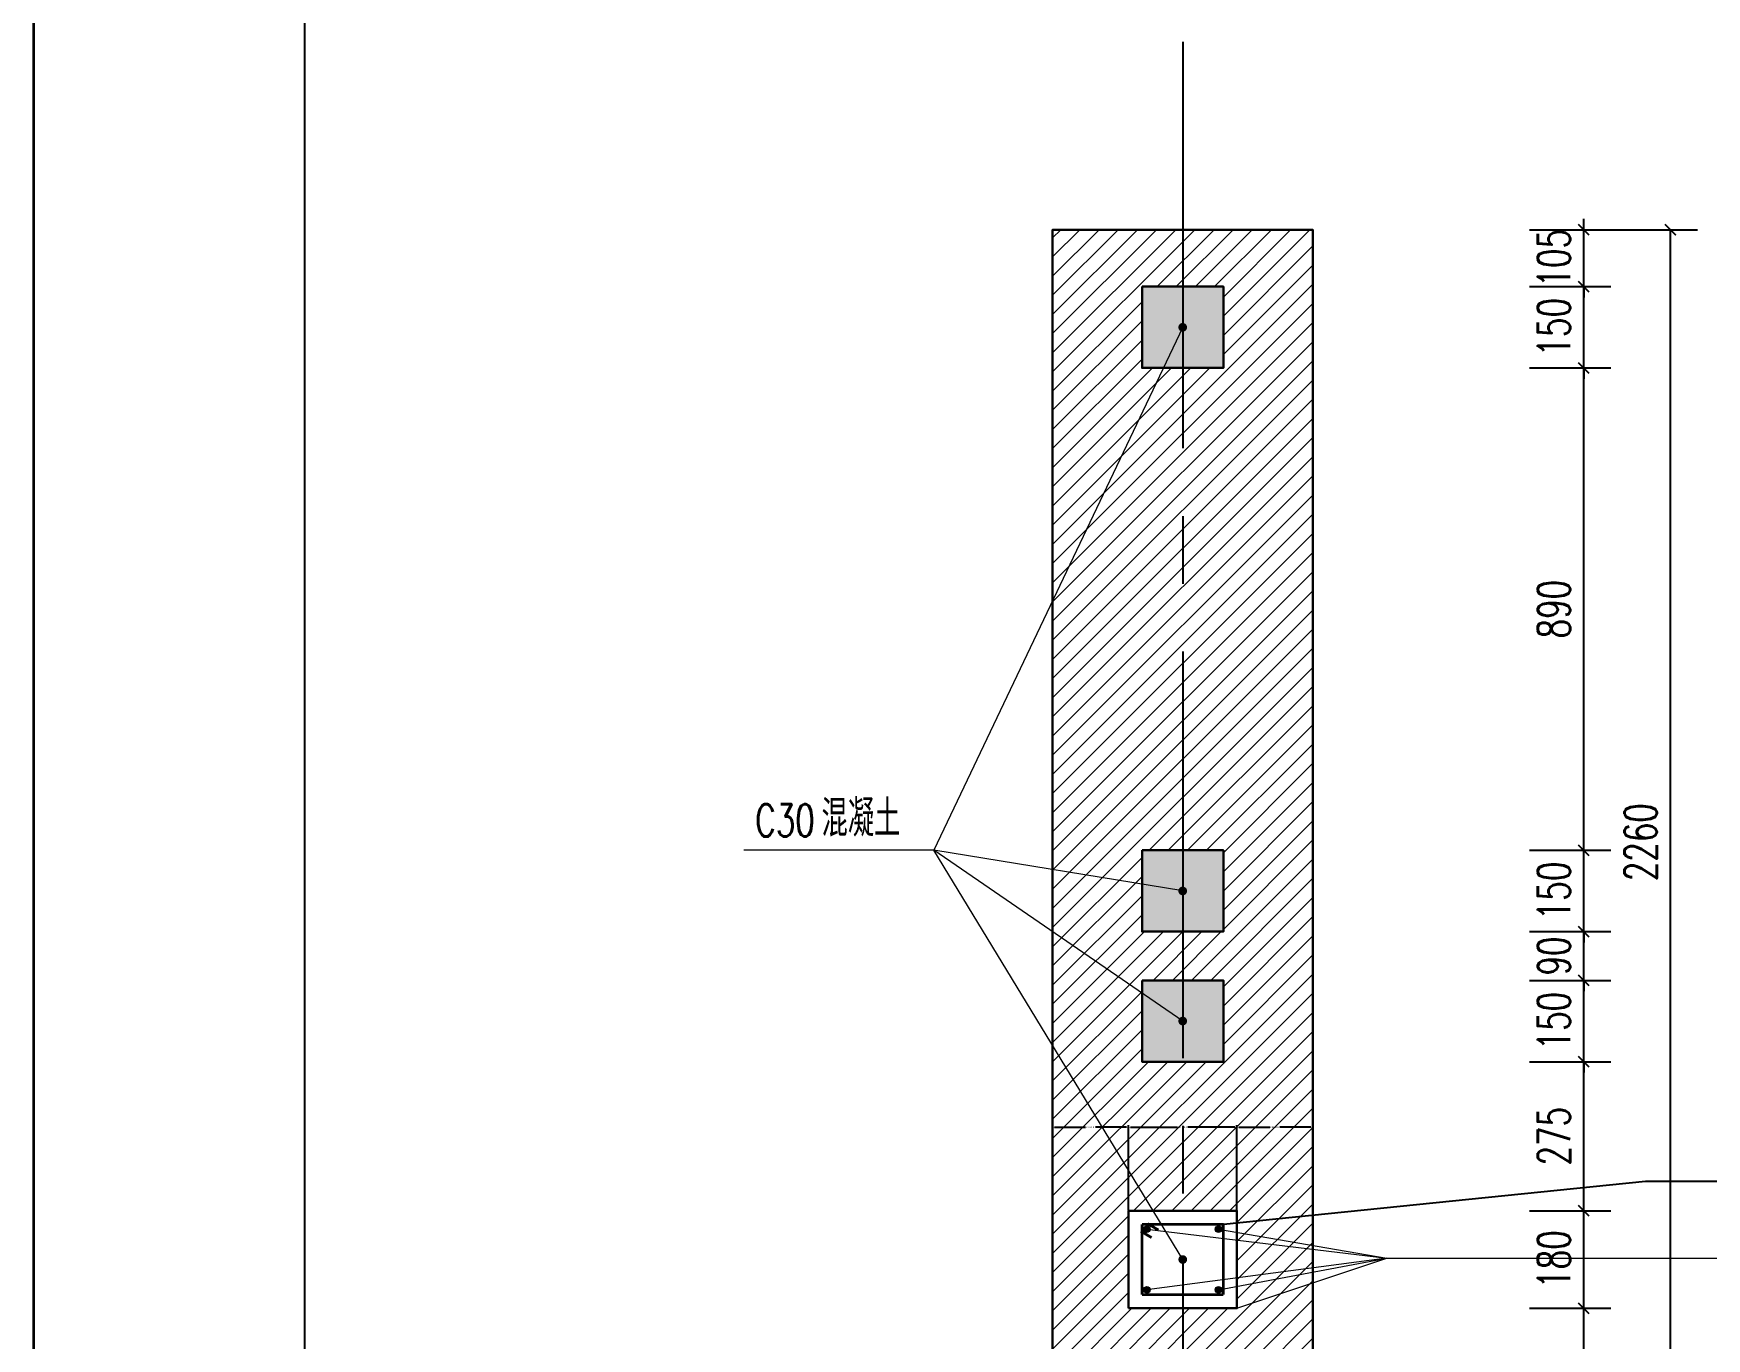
# Model space of a CAD drawing. Header units: millimetres. Extents: x 0 to 16820, y -11520 to 11880.
# Drawn here: x 0 to 3087, y 2066 to 4474 of the extents above; entities that cross this region are included whole.
import ezdxf
from ezdxf.enums import TextEntityAlignment as Align

# ---------------------------------------------------------------- set-up
doc = ezdxf.new("R2010")
doc.units = ezdxf.units.MM
doc.header["$LTSCALE"] = 1000
doc.linetypes.add('CENTER2', pattern=[1.125, 0.75, -0.125, 0.125, -0.125])
for name, color, linetype, lineweight in [('0-LA-剖断线', 2, 'Continuous', 30), ('0-LA-填充', 8, 'Continuous', 9), ('0-LA-连接件', 6, 'Continuous', 9), ('A-ANNO-DIMS', 3, 'Continuous', 13), ('DIM_LEAD', 3, 'Continuous', 13)]:
    doc.layers.add(name, color=color, linetype=linetype, lineweight=lineweight)
for name, color, linetype in [('DOTE', 8, 'CENTER2'), ('PUB_DIM', 3, 'Continuous'), ('图框层', 7, 'Continuous')]:
    doc.layers.add(name, color=color, linetype=linetype)
doc.styles.add('_TCH_DIM', font='SIMPLEX', dxfattribs={"bigfont": 'GBCBIG'})
doc.styles.add('_TCH_DIM_T3', font='SIMPLEX', dxfattribs={"width": 0.705882, "bigfont": 'GBCBIG'})
doc.styles.add('STANDARD_T3', font='')
doc.styles.add('宋体', font='', dxfattribs={"width": 0.8})
doc.styles.get('STANDARD_T3').set_extended_font_data('SimSun')
doc.styles.get('宋体').set_extended_font_data('SimSun')
doc.dimstyles.new('_TCH_ARCH&&20', dxfattribs={"dimtxt": 59.5, "dimasz": 20, "dimexe": 50, "dimexo": 60, "dimgap": 25.25, "dimtad": 1, "dimdec": 0, "dimzin": 0, "dimdsep": 46, "dimtxsty": '_TCH_DIM_T3', "dimblk": 'ARCHTICK', "dimcen": 0.09, "dimclrt": 7, "dimazin": 2, "dimtfac": 1, "dimtdec": 0, "dimtix": 1, "dimtmove": 2, "dimatfit": 3, "dimfxl": 20, "dimtolj": 1, "dimtzin": 0, "dimarcsym": 0})
doc.dimstyles.new('STANDARD&&20', dxfattribs={"dimtxt": 2.718987, "dimasz": 3.6, "dimexe": 3.6, "dimexo": 1.25, "dimgap": 1.8, "dimtad": 0, "dimtih": 1, "dimtoh": 1, "dimdec": 4, "dimzin": 0, "dimdsep": 46, "dimtxsty": 'STANDARD_T3', "dimcen": 0.09, "dimadec": 0, "dimazin": 0, "dimtfac": 1, "dimtdec": 4, "dimtofl": 0, "dimtmove": 0, "dimatfit": 3, "dimfxl": 20, "dimtolj": 1, "dimtzin": 0, "dimarcsym": 0})

# ---------------------------------------------------------------- blocks, each defined once
blk = doc.blocks.new('JYHT-FRAME_NORMAL-7c40bc6b8ebf42d483e23fe8ae0242e0')
at = {"layer": '图框层', "color": 4, "lineweight": 35}
blk.add_line((0, 594), (0, 0), dxfattribs=at)
at = {"layer": '图框层', "color": 0, "linetype": 'Continuous'}
blk.add_line((25, 584), (25, 10), dxfattribs=at)
at = {"style": '宋体'}
blk.add_attdef('公章', text='', height=2.5, dxfattribs=at).set_placement((795.74, 211.72), align=Align.MIDDLE_CENTER)
at = {"layer": '图框层', "style": '宋体', "width": 0.8}
for tag, height, p in [('合作设计单位', 3, (796, 528)), ('节能章', 2.5, (795.74, 103.14))]:
    blk.add_attdef(tag, text='', height=height, dxfattribs=at).set_placement(p, align=Align.MIDDLE_CENTER)
at = {"layer": '图框层', "style": '宋体'}
for tag, p in [('接口确认章', (794.47, 491.41)), ('竣工图章', (794.47, 491.41)), ('造价咨询章', (795.43, 445.09)), ('出图章', (795.43, 445.09)), ('提交图纸章', (788.66, 395.82)), ('报审章', (788.66, 394.32)), ('规划报审章', (788.66, 338.77)), ('制图人', (793.5, 230.46)), ('设计人', (793.5, 223.48)), ('专业负责人', (793.5, 216.44)), ('设计主持人', (793.5, 209.46)), ('项目经理', (793.5, 202.45)), ('校对', (793.5, 195.46)), ('审核', (793.5, 188.46)), ('审定', (793.5, 181.44)), ('工程名称', (804.5, 72.96)), ('子项名称', (804.5, 58.96)), ('设计号', (787, 48.48)), ('专业', (822, 48.44)), ('图名', (804.5, 37.94)), ('图号', (804.5, 23.99)), ('阶段', (787, 13.46)), ('日期', (822, 13.45))]:
    blk.add_attdef(tag, text='', height=2.5, dxfattribs=at).set_placement(p, align=Align.MIDDLE_CENTER)
for tag, p in [('版号1', (769.51, 97.5)), ('版号1日期', (787.01, 97.5)), ('版号1内容', (804.46, 97.5)), ('版号1修改人', (822.01, 97.5)), ('版号2', (769.51, 90.5)), ('版号2日期', (787.01, 90.5)), ('版号2内容', (804.46, 90.5)), ('版号2修改人', (822.01, 90.5)), ('版号3', (769.51, 83.5)), ('版号3日期', (787.01, 83.5)), ('版号3内容', (804.46, 83.5)), ('版号3修改人', (822.01, 83.5))]:
    blk.add_attdef(tag, text='', height=2.5, dxfattribs=at).set_placement(p, align=Align.MIDDLE)
blk = doc.blocks.new('*D497')
at = {"layer": 'Defpoints', "color": 0, "transparency": 16777216}
for p in [(2220.6, 2455.7), (2020.6, 2301.5), (2220.6, 2301.5)]:
    blk.add_point(p, dxfattribs=at)
at = {"layer": 'PUB_DIM', "color": 0, "lineweight": -2, "transparency": 16777216}
for p, q in [((2020.6, 2302.7), (2020.6, 2459.3)), ((2024.2, 2455.7), (2111.2, 2455.7)), ((2217, 2455.7), (2129.9, 2455.7)), ((2220.6, 2302.7), (2220.6, 2459.3))]:
    blk.add_line(p, q, dxfattribs=at)
at = {"layer": 'PUB_DIM', "color": 0, "transparency": 16777216}
for points in [[(2024.2, 2456.3), (2024.2, 2455.1), (2020.6, 2455.7)], [(2217, 2456.3), (2217, 2455.1), (2220.6, 2455.7)]]:
    blk.add_solid(points, dxfattribs=at)
at = {"layer": 'PUB_DIM', "color": 0, "transparency": 16777216, "insert": (2120.6, 2455.7), "char_height": 2.719, "attachment_point": 5, "style": 'STANDARD_T3'}
blk.add_mtext('\\A1;200.0000', dxfattribs=at)
blk = doc.blocks.new('*D498')
at = {"layer": 'Defpoints', "color": 0, "transparency": 16777216}
for p in [(2220.6, 2455.7), (2360.6, 2455.7), (2360.6, 2455.7)]:
    blk.add_point(p, dxfattribs=at)
at = {"layer": 'PUB_DIM', "color": 0, "lineweight": -2, "transparency": 16777216}
for p, q in [((2220.6, 2457), (2220.6, 2459.3)), ((2224.2, 2455.7), (2281.3, 2455.7)), ((2357, 2455.7), (2299.8, 2455.7)), ((2360.6, 2457), (2360.6, 2459.3))]:
    blk.add_line(p, q, dxfattribs=at)
at = {"layer": 'PUB_DIM', "color": 0, "transparency": 16777216}
for points in [[(2224.2, 2456.3), (2224.2, 2455.1), (2220.6, 2455.7)], [(2357, 2456.3), (2357, 2455.1), (2360.6, 2455.7)]]:
    blk.add_solid(points, dxfattribs=at)
at = {"layer": 'PUB_DIM', "color": 0, "transparency": 16777216, "insert": (2290.6, 2455.7), "char_height": 2.719, "attachment_point": 5, "style": 'STANDARD_T3'}
blk.add_mtext('\\A1;140.0000', dxfattribs=at)
blk = doc.blocks.new('*D499')
at = {"layer": 'Defpoints', "color": 0, "transparency": 16777216}
for p in [(1880.6, 2455.7), (2020.6, 2455.7), (2020.6, 2455.7)]:
    blk.add_point(p, dxfattribs=at)
at = {"layer": 'PUB_DIM', "color": 0, "lineweight": -2, "transparency": 16777216}
for p, q in [((1880.6, 2457), (1880.6, 2459.3)), ((1884.2, 2455.7), (1941.3, 2455.7)), ((2017, 2455.7), (1959.8, 2455.7)), ((2020.6, 2457), (2020.6, 2459.3))]:
    blk.add_line(p, q, dxfattribs=at)
at = {"layer": 'PUB_DIM', "color": 0, "transparency": 16777216}
for points in [[(1884.2, 2456.3), (1884.2, 2455.1), (1880.6, 2455.7)], [(2017, 2456.3), (2017, 2455.1), (2020.6, 2455.7)]]:
    blk.add_solid(points, dxfattribs=at)
at = {"layer": 'PUB_DIM', "color": 0, "transparency": 16777216, "insert": (1950.6, 2455.7), "char_height": 2.719, "attachment_point": 5, "style": 'STANDARD_T3'}
blk.add_mtext('\\A1;140.0000', dxfattribs=at)
blk = doc.blocks.new('_ArchTick')
at = {"color": 0, "linetype": 'ByBlock', "const_width": 0.15}
blk.add_lwpolyline([(-0.5, -0.5), (0.5, 0.5)], dxfattribs=at)
blk = doc.blocks.new('*D500')
at = {"layer": 'A-ANNO-DIMS', "color": 0, "lineweight": -2, "transparency": 16777216}
for p, q in [((2760.4, 4111.5), (3070.4, 4111.5)), ((3020.4, 1851.5), (3020.4, 4111.5)), ((2760.4, 1851.5), (3070.4, 1851.5))]:
    blk.add_line(p, q, dxfattribs=at)
at = {"layer": 'Defpoints', "color": 0, "transparency": 16777216}
for p in [(2700.4, 4111.5), (3020.4, 4111.5), (2700.4, 1851.5)]:
    blk.add_point(p, dxfattribs=at)
at = {"layer": 'A-ANNO-DIMS', "color": 0, "lineweight": -2, "transparency": 16777216, "xscale": 20, "yscale": 20, "zscale": 20}
for p, rotation in [((3020.4, 4111.5), 90), ((3020.4, 1851.5), 270)]:
    blk.add_blockref('_ArchTick', p, dxfattribs=dict(at, rotation=rotation))
at = {"layer": 'A-ANNO-DIMS', "color": 7, "transparency": 16777216, "insert": (2965.4, 2981.5), "char_height": 59.5, "attachment_point": 5, "rotation": 90, "style": '_TCH_DIM_T3'}
blk.add_mtext('\\A1;2260', dxfattribs=at)
blk = doc.blocks.new('*D502')
at = {"layer": 'Defpoints', "color": 0, "transparency": 16777216}
for p in [(2220.6, 2455.7), (2020.6, 2301.5), (2220.6, 2301.5)]:
    blk.add_point(p, dxfattribs=at)
at = {"layer": 'PUB_DIM', "color": 0, "lineweight": -2, "transparency": 16777216}
for p, q in [((2020.6, 2302.7), (2020.6, 2459.3)), ((2024.2, 2455.7), (2111.2, 2455.7)), ((2217, 2455.7), (2129.9, 2455.7)), ((2220.6, 2302.7), (2220.6, 2459.3))]:
    blk.add_line(p, q, dxfattribs=at)
at = {"layer": 'PUB_DIM', "color": 0, "transparency": 16777216}
for points in [[(2024.2, 2456.3), (2024.2, 2455.1), (2020.6, 2455.7)], [(2217, 2456.3), (2217, 2455.1), (2220.6, 2455.7)]]:
    blk.add_solid(points, dxfattribs=at)
at = {"layer": 'PUB_DIM', "color": 0, "transparency": 16777216, "insert": (2120.6, 2455.7), "char_height": 2.719, "attachment_point": 5, "style": 'STANDARD_T3'}
blk.add_mtext('\\A1;200.0000', dxfattribs=at)
blk = doc.blocks.new('*D503')
at = {"layer": 'A-ANNO-DIMS', "color": 0, "lineweight": -2, "transparency": 16777216}
for p, q in [((2760.4, 4111.5), (2910.4, 4111.5)), ((2860.4, 4111.5), (2860.4, 4131.5)), ((2860.4, 4006.5), (2860.4, 4111.5)), ((2760.4, 4006.5), (2910.4, 4006.5)), ((2860.4, 4006.5), (2860.4, 3986.5))]:
    blk.add_line(p, q, dxfattribs=at)
at = {"layer": 'Defpoints', "color": 0, "transparency": 16777216}
for p in [(2700.4, 4111.5), (2860.4, 4111.5), (2700.4, 4006.5)]:
    blk.add_point(p, dxfattribs=at)
at = {"layer": 'A-ANNO-DIMS', "color": 0, "lineweight": -2, "transparency": 16777216, "xscale": 20, "yscale": 20, "zscale": 20}
for p, rotation in [((2860.4, 4111.5), 270), ((2860.4, 4006.5), 90)]:
    blk.add_blockref('_ArchTick', p, dxfattribs=dict(at, rotation=rotation))
at = {"layer": 'A-ANNO-DIMS', "color": 7, "transparency": 16777216, "insert": (2805.4, 4059), "char_height": 59.5, "attachment_point": 5, "rotation": 90, "style": '_TCH_DIM_T3'}
blk.add_mtext('\\A1;105', dxfattribs=at)
blk = doc.blocks.new('*D504')
at = {"layer": 'A-ANNO-DIMS', "color": 0, "lineweight": -2, "transparency": 16777216}
for p, q in [((2860.4, 4006.5), (2860.4, 4026.5)), ((2760.4, 4006.5), (2910.4, 4006.5)), ((2860.4, 3856.5), (2860.4, 4006.5)), ((2760.4, 3856.5), (2910.4, 3856.5)), ((2860.4, 3856.5), (2860.4, 3836.5))]:
    blk.add_line(p, q, dxfattribs=at)
at = {"layer": 'Defpoints', "color": 0, "transparency": 16777216}
for p in [(2700.4, 4006.5), (2860.4, 4006.5), (2700.4, 3856.5)]:
    blk.add_point(p, dxfattribs=at)
at = {"layer": 'A-ANNO-DIMS', "color": 0, "lineweight": -2, "transparency": 16777216, "xscale": 20, "yscale": 20, "zscale": 20}
for p, rotation in [((2860.4, 4006.5), 270), ((2860.4, 3856.5), 90)]:
    blk.add_blockref('_ArchTick', p, dxfattribs=dict(at, rotation=rotation))
at = {"layer": 'A-ANNO-DIMS', "color": 7, "transparency": 16777216, "insert": (2805.4, 3931.5), "char_height": 59.5, "attachment_point": 5, "rotation": 90, "style": '_TCH_DIM_T3'}
blk.add_mtext('\\A1;150', dxfattribs=at)
blk = doc.blocks.new('*D505')
at = {"layer": 'A-ANNO-DIMS', "color": 0, "lineweight": -2, "transparency": 16777216}
for p, q in [((2760.4, 3856.5), (2910.4, 3856.5)), ((2860.4, 2966.5), (2860.4, 3856.5)), ((2760.4, 2966.5), (2910.4, 2966.5))]:
    blk.add_line(p, q, dxfattribs=at)
at = {"layer": 'Defpoints', "color": 0, "transparency": 16777216}
for p in [(2700.4, 3856.5), (2860.4, 3856.5), (2700.4, 2966.5)]:
    blk.add_point(p, dxfattribs=at)
at = {"layer": 'A-ANNO-DIMS', "color": 0, "lineweight": -2, "transparency": 16777216, "xscale": 20, "yscale": 20, "zscale": 20}
for p, rotation in [((2860.4, 3856.5), 90), ((2860.4, 2966.5), 270)]:
    blk.add_blockref('_ArchTick', p, dxfattribs=dict(at, rotation=rotation))
at = {"layer": 'A-ANNO-DIMS', "color": 7, "transparency": 16777216, "insert": (2805.4, 3411.5), "char_height": 59.5, "attachment_point": 5, "rotation": 90, "style": '_TCH_DIM_T3'}
blk.add_mtext('\\A1;890', dxfattribs=at)
blk = doc.blocks.new('*D506')
at = {"layer": 'A-ANNO-DIMS', "color": 0, "lineweight": -2, "transparency": 16777216}
for p, q in [((2760.4, 2966.5), (2910.4, 2966.5)), ((2860.4, 2966.5), (2860.4, 2986.5)), ((2860.4, 2816.5), (2860.4, 2966.5)), ((2760.4, 2816.5), (2910.4, 2816.5)), ((2860.4, 2816.5), (2860.4, 2796.5))]:
    blk.add_line(p, q, dxfattribs=at)
at = {"layer": 'Defpoints', "color": 0, "transparency": 16777216}
for p in [(2700.4, 2966.5), (2860.4, 2966.5), (2700.4, 2816.5)]:
    blk.add_point(p, dxfattribs=at)
at = {"layer": 'A-ANNO-DIMS', "color": 0, "lineweight": -2, "transparency": 16777216, "xscale": 20, "yscale": 20, "zscale": 20}
for p, rotation in [((2860.4, 2966.5), 270), ((2860.4, 2816.5), 90)]:
    blk.add_blockref('_ArchTick', p, dxfattribs=dict(at, rotation=rotation))
at = {"layer": 'A-ANNO-DIMS', "color": 7, "transparency": 16777216, "insert": (2805.4, 2891.5), "char_height": 59.5, "attachment_point": 5, "rotation": 90, "style": '_TCH_DIM_T3'}
blk.add_mtext('\\A1;150', dxfattribs=at)
blk = doc.blocks.new('*D507')
at = {"layer": 'A-ANNO-DIMS', "color": 0, "lineweight": -2, "transparency": 16777216}
for p, q in [((2760.4, 2816.5), (2910.4, 2816.5)), ((2860.4, 2816.5), (2860.4, 2836.5)), ((2860.4, 2726.5), (2860.4, 2816.5)), ((2760.4, 2726.5), (2910.4, 2726.5)), ((2860.4, 2726.5), (2860.4, 2706.5))]:
    blk.add_line(p, q, dxfattribs=at)
at = {"layer": 'Defpoints', "color": 0, "transparency": 16777216}
for p in [(2700.4, 2816.5), (2860.4, 2816.5), (2700.4, 2726.5)]:
    blk.add_point(p, dxfattribs=at)
at = {"layer": 'A-ANNO-DIMS', "color": 0, "lineweight": -2, "transparency": 16777216, "xscale": 20, "yscale": 20, "zscale": 20}
for p, rotation in [((2860.4, 2816.5), 270), ((2860.4, 2726.5), 90)]:
    blk.add_blockref('_ArchTick', p, dxfattribs=dict(at, rotation=rotation))
at = {"layer": 'A-ANNO-DIMS', "color": 7, "transparency": 16777216, "insert": (2805.4, 2771.5), "char_height": 59.5, "attachment_point": 5, "rotation": 90, "style": '_TCH_DIM_T3'}
blk.add_mtext('\\A1;90', dxfattribs=at)
blk = doc.blocks.new('*D508')
at = {"layer": 'A-ANNO-DIMS', "color": 0, "lineweight": -2, "transparency": 16777216}
for p, q in [((2760.4, 2726.5), (2910.4, 2726.5)), ((2860.4, 2726.5), (2860.4, 2746.5)), ((2860.4, 2576.5), (2860.4, 2726.5)), ((2760.4, 2576.5), (2910.4, 2576.5)), ((2860.4, 2576.5), (2860.4, 2556.5))]:
    blk.add_line(p, q, dxfattribs=at)
at = {"layer": 'Defpoints', "color": 0, "transparency": 16777216}
for p in [(2700.4, 2726.5), (2860.4, 2726.5), (2700.4, 2576.5)]:
    blk.add_point(p, dxfattribs=at)
at = {"layer": 'A-ANNO-DIMS', "color": 0, "lineweight": -2, "transparency": 16777216, "xscale": 20, "yscale": 20, "zscale": 20}
for p, rotation in [((2860.4, 2726.5), 270), ((2860.4, 2576.5), 90)]:
    blk.add_blockref('_ArchTick', p, dxfattribs=dict(at, rotation=rotation))
at = {"layer": 'A-ANNO-DIMS', "color": 7, "transparency": 16777216, "insert": (2805.4, 2651.5), "char_height": 59.5, "attachment_point": 5, "rotation": 90, "style": '_TCH_DIM_T3'}
blk.add_mtext('\\A1;150', dxfattribs=at)
blk = doc.blocks.new('*D509')
at = {"layer": 'A-ANNO-DIMS', "color": 0, "lineweight": -2, "transparency": 16777216}
for p, q in [((2760.4, 2576.5), (2910.4, 2576.5)), ((2860.4, 2301.5), (2860.4, 2576.5)), ((2760.4, 2301.5), (2910.4, 2301.5))]:
    blk.add_line(p, q, dxfattribs=at)
at = {"layer": 'Defpoints', "color": 0, "transparency": 16777216}
for p in [(2700.4, 2576.5), (2860.4, 2576.5), (2700.4, 2301.5)]:
    blk.add_point(p, dxfattribs=at)
at = {"layer": 'A-ANNO-DIMS', "color": 0, "lineweight": -2, "transparency": 16777216, "xscale": 20, "yscale": 20, "zscale": 20}
for p, rotation in [((2860.4, 2576.5), 90), ((2860.4, 2301.5), 270)]:
    blk.add_blockref('_ArchTick', p, dxfattribs=dict(at, rotation=rotation))
at = {"layer": 'A-ANNO-DIMS', "color": 7, "transparency": 16777216, "insert": (2805.4, 2439), "char_height": 59.5, "attachment_point": 5, "rotation": 90, "style": '_TCH_DIM_T3'}
blk.add_mtext('\\A1;275', dxfattribs=at)
blk = doc.blocks.new('*D510')
at = {"layer": 'A-ANNO-DIMS', "color": 0, "lineweight": -2, "transparency": 16777216}
for p, q in [((2760.4, 2301.5), (2910.4, 2301.5)), ((2860.4, 2121.5), (2860.4, 2301.5)), ((2760.4, 2121.5), (2910.4, 2121.5))]:
    blk.add_line(p, q, dxfattribs=at)
at = {"layer": 'Defpoints', "color": 0, "transparency": 16777216}
for p in [(2700.4, 2301.5), (2860.4, 2301.5), (2700.4, 2121.5)]:
    blk.add_point(p, dxfattribs=at)
at = {"layer": 'A-ANNO-DIMS', "color": 0, "lineweight": -2, "transparency": 16777216, "xscale": 20, "yscale": 20, "zscale": 20}
for p, rotation in [((2860.4, 2301.5), 90), ((2860.4, 2121.5), 270)]:
    blk.add_blockref('_ArchTick', p, dxfattribs=dict(at, rotation=rotation))
at = {"layer": 'A-ANNO-DIMS', "color": 7, "transparency": 16777216, "insert": (2805.4, 2211.5), "char_height": 59.5, "attachment_point": 5, "rotation": 90, "style": '_TCH_DIM_T3'}
blk.add_mtext('\\A1;180', dxfattribs=at)
blk = doc.blocks.new('*D511')
at = {"layer": 'A-ANNO-DIMS', "color": 0, "lineweight": -2, "transparency": 16777216}
for p, q in [((2760.4, 2121.5), (2910.4, 2121.5)), ((2860.4, 1851.5), (2860.4, 2121.5)), ((2760.4, 1851.5), (2910.4, 1851.5))]:
    blk.add_line(p, q, dxfattribs=at)
at = {"layer": 'Defpoints', "color": 0, "transparency": 16777216}
for p in [(2700.4, 2121.5), (2860.4, 2121.5), (2700.4, 1851.5)]:
    blk.add_point(p, dxfattribs=at)
at = {"layer": 'A-ANNO-DIMS', "color": 0, "lineweight": -2, "transparency": 16777216, "xscale": 20, "yscale": 20, "zscale": 20}
for p, rotation in [((2860.4, 2121.5), 90), ((2860.4, 1851.5), 270)]:
    blk.add_blockref('_ArchTick', p, dxfattribs=dict(at, rotation=rotation))
at = {"layer": 'A-ANNO-DIMS', "color": 7, "transparency": 16777216, "insert": (2805.4, 1986.5), "char_height": 59.5, "attachment_point": 5, "rotation": 90, "style": '_TCH_DIM_T3'}
blk.add_mtext('\\A1;270', dxfattribs=at)

msp = doc.modelspace()

# ---------------------------------------------------------------- hatches: boundary and pattern name
at = {"layer": '0-LA-填充'}
h = msp.add_hatch(dxfattribs=at)
h.set_pattern_fill('ANSI31', color=256, scale=200)
h.set_pattern_definition([(45, (-8128.24, -13018.596), (-17.67767, 17.67767), [])])
h.paths.add_polyline_path([(2020.56067, 2121.49015), (2220.56067, 2121.49015), (2220.56067, 2301.49015), (2020.56067, 2301.49015)], flags=16)
edge = h.paths.add_edge_path()
edge.add_line((2305.48056, 1441.46468), (2420.48056, 1441.45642))
edge.add_line((2420.48056, 1441.45642), (2420.46403, 1321.45642))
edge.add_line((2420.46403, 1321.45642), (2480.46403, 1321.44058))
edge.add_line((2480.46403, 1321.44058), (2480.44751, 1201.44058))
edge.add_line((2480.44751, 1201.44058), (2540.44751, 1201.43232))
edge.add_line((2540.44751, 1201.43232), (2540.43098, 1081.43232))
edge.add_line((2540.43098, 1081.43232), (2600.43098, 1081.42406))
edge.add_line((2600.43098, 1081.42406), (2600.41446, 961.48258))
edge.add_line((2600.41446, 961.48258), (1640.56067, 961.49015))
edge.add_line((1640.56067, 961.49015), (1640.56067, 1081.49015))
edge.add_line((1640.56067, 1081.49015), (1700.56067, 1081.49015))
edge.add_line((1700.56067, 1081.49015), (1700.56067, 1201.49015))
edge.add_line((1700.56067, 1201.49015), (1760.56067, 1201.49015))
edge.add_line((1760.56067, 1201.49015), (1760.56067, 1321.49015))
edge.add_line((1760.56067, 1321.49015), (1820.56067, 1321.49015))
edge.add_line((1820.56067, 1321.49015), (1820.56067, 1441.49015))
edge.add_line((1820.56067, 1441.49015), (1880.56067, 1441.49015))
edge.add_line((1880.56067, 1441.49015), (1880.56067, 4111.49015))
edge.add_line((1880.56067, 4111.49015), (2360.56067, 4111.49015))
edge.add_line((2360.56067, 4111.49015), (2360.56067, 1441.46467))
h.paths.add_polyline_path([(2045.56067, 4006.49015), (2195.56067, 4006.49015), (2195.56067, 3856.49015), (2045.56067, 3856.49015)], flags=16)
h.paths.add_polyline_path([(2045.56067, 2966.49015), (2195.56067, 2966.49015), (2195.56067, 2816.49015), (2045.56067, 2816.49015)], flags=16)
h.paths.add_polyline_path([(2045.56067, 2726.49015), (2195.56067, 2726.49015), (2195.56067, 2576.49015), (2045.56067, 2576.49015)], flags=16)
h = msp.add_hatch(dxfattribs=at)
h.set_pattern_fill('混凝土', color=256, scale=5)
h.set_pattern_definition([(50, (-102192.032, -27792.757), (35.863009, -3.137607), [3.75, -41.25]), (355, (-102192.032, -27792.757), (-6.937567, 37.609607), [3, -33]), (100.4514, (-102189.043, -27793.02), (28.925469, 34.471977), [3.18701, -35.057106]), (46.1842, (-102192.03, -27782.757), (53.362052, -8.27595), [5.625, -61.875]), (96.6356, (-102187.585, -27783.447), (46.733135, 48.705894), [4.780514, -52.58565]), (351.1842, (-102192.03, -27782.757), (46.733097, 48.70593), [4.5, -49.5]), (21, (-102187.032, -27785.257), (29.845353, -20.1309445), [3.75, -41.25]), (326, (-102187.032, -27785.257), (12.165767, 36.257502), [3, -33]), (71.4514, (-102184.545, -27786.935), (42.011131, 16.126525), [3.18701, -35.057106]), (37.5, (-102192.032, -27792.757), (0.6079928, 16.6446927), [0, -32.6, 0, -33.5, 0, -33.125]), (7.5, (-102192.032, -27792.757), (13.153477, 19.7205856), [0, -19.1, 0, -31.85, 0, -12.625]), (327.5, (-102203.182, -27792.757), (26.6911218, -1.1277436), [0, -12.5, 0, -39, 0, -51.75]), (317.5, (-102208.182, -27792.757), (29.1593085, 5.005249), [0, -16.25, 0, -25.9, 0, -36.75])])
h.paths.add_polyline_path([(2045.56067, 4006.49015), (2195.56067, 4006.49015), (2195.56067, 3856.49015), (2045.56067, 3856.49015)])
h.paths.add_polyline_path([(2045.56067, 2966.49015), (2195.56067, 2966.49015), (2195.56067, 2816.49015), (2045.56067, 2816.49015)])
h.paths.add_polyline_path([(2045.56067, 2726.49015), (2195.56067, 2726.49015), (2195.56067, 2576.49015), (2045.56067, 2576.49015)])
at = {"layer": '0-LA-连接件'}
h = msp.add_hatch(color=256, dxfattribs=at)
h.dxf.hatch_style = 1
edge = h.paths.add_edge_path()
edge.add_arc((2054.56067, 2267.49015), 6, 360, 720, ccw=False)
h = msp.add_hatch(color=256, dxfattribs=at)
h.dxf.hatch_style = 1
edge = h.paths.add_edge_path()
edge.add_arc((2186.56067, 2267.49015), 6, -180, 180)
h = msp.add_hatch(color=256, dxfattribs=at)
h.dxf.hatch_style = 1
edge = h.paths.add_edge_path()
edge.add_arc((2054.56067, 2155.49015), 6, 0, 360)
h = msp.add_hatch(color=256, dxfattribs=at)
h.dxf.hatch_style = 1
edge = h.paths.add_edge_path()
edge.add_arc((2186.56067, 2155.49015), 6, 180, 540, ccw=False)

# ---------------------------------------------------------------- linework, layer by layer
at = {"layer": '0-LA-剖断线'}
for p, q in [((2020.56067, 2301.49015), (2020.56067, 2121.49015)), ((2220.56067, 2301.49015), (2020.56067, 2301.49015)), ((2220.56067, 2121.49015), (2220.56067, 2301.49015)), ((2195.56067, 2276.49015), (2045.56067, 2276.49015)), ((2020.56067, 2121.49015), (2220.56067, 2121.49015)), ((2020.56067, 2121.49015), (2220.56067, 2121.49015))]:
    msp.add_line(p, q, dxfattribs=at)
for points in [[(2360.48056, 1441.46468), (2420.48056, 1441.45642), (2420.46403, 1321.45642), (2480.46403, 1321.44816), (2480.44751, 1201.44816), (2540.44751, 1201.43989), (2540.43098, 1081.43989), (2600.43098, 1081.43163), (2600.41446, 961.49015), (1640.56067, 961.49015), (1640.56067, 1081.49015), (1700.56067, 1081.49015), (1700.56067, 1201.49015), (1760.56067, 1201.49015), (1760.56067, 1321.49015), (1820.56067, 1321.49015), (1820.56067, 1441.49015), (1880.56067, 1441.49015), (1880.56067, 4111.49015), (2360.56067, 4111.49015), (2360.56067, 1441.46467)], [(1880.56067, 4111.49015), (2360.56067, 4111.49015)]]:
    msp.add_lwpolyline(points, dxfattribs=at)
for points in [[(2045.56067, 4006.49015), (2195.56067, 4006.49015), (2195.56067, 3856.49015), (2045.56067, 3856.49015)], [(2045.56067, 2966.49015), (2195.56067, 2966.49015), (2195.56067, 2816.49015), (2045.56067, 2816.49015)], [(2045.56067, 2726.49015), (2195.56067, 2726.49015), (2195.56067, 2576.49015), (2045.56067, 2576.49015)], [(2020.56067, 2121.49015), (2220.56067, 2121.49015), (2220.56067, 2301.49015), (2020.56067, 2301.49015)]]:
    msp.add_lwpolyline(points, close=True, dxfattribs=at)
at = {"layer": '0-LA-连接件', "const_width": 5}
for points in [[(2043.0553, 2263.81144), (2063.15039, 2251.87308)], [(2045.56067, 2276.49015), (2045.56067, 2146.49015)], [(2045.56067, 2276.49015), (2195.56067, 2276.49015)], [(2055.66073, 2277.81603), (2075.75583, 2265.87767)], [(2195.56067, 2146.49015), (2195.56067, 2276.49015)], [(2045.56067, 2146.49015), (2195.56067, 2146.49015)]]:
    msp.add_lwpolyline(points, dxfattribs=at)
at = {"layer": '0-LA-连接件'}
for centre in [(2054.56067, 2267.49015), (2186.56067, 2267.49015), (2054.56067, 2155.49015), (2186.56067, 2155.49015)]:
    msp.add_circle(centre, 6, dxfattribs=at)
at = {"layer": 'DIM_LEAD'}
for p, q in [((2120.56067, 3931.49015), (1661.08138, 2966.49015)), ((1661.08138, 2966.49015), (1310.92701, 2966.49015)), ((2120.56067, 2211.49015), (1661.08138, 2966.49015)), ((2120.56067, 2651.49015), (1661.08138, 2966.49015)), ((2120.56067, 2891.49015), (1661.08138, 2966.49015)), ((2497.39929, 2214.25555), (3155.67509, 2214.25555))]:
    msp.add_line(p, q, dxfattribs=at)
at = {"layer": 'DIM_LEAD', "const_width": 8}
for points in [[(2122.28027, 3935.10166, 1), (2118.84107, 3927.87865, 1)], [(2124.50842, 2890.84577, 1), (2116.61291, 2892.13454, 1)], [(2123.85982, 2649.22839, 1), (2117.26151, 2653.75192, 1)], [(2122.64017, 2208.07319, 1), (2118.48116, 2214.90712, 1)]]:
    msp.add_lwpolyline(points, format="xyb", close=True, dxfattribs=at)
at = {"layer": 'DIM_LEAD'}
for points in [[(2054.56067, 2267.49015), (2497.39929, 2214.25555)], [(2186.56067, 2267.49015), (2497.39929, 2214.25555)], [(2497.39929, 2214.25555), (2054.56067, 2155.49015)], [(2186.56067, 2155.49015), (2497.39929, 2214.25555)], [(2220.56067, 2121.49015), (2497.39929, 2214.25555)]]:
    msp.add_lwpolyline(points, dxfattribs=at)
at = {"layer": 'DOTE', "color": 1}
msp.add_lwpolyline([(2120.56067, 4458.27241), (2120.56067, 592.76538)], dxfattribs=at)
at = {"layer": 'PUB_DIM'}
for p, q in [((2195.56067, 2276.49015), (2974.20579, 2355.75839)), ((2974.20579, 2355.75839), (3430.79871, 2355.75839))]:
    msp.add_line(p, q, dxfattribs=at)

# ---------------------------------------------------------------- block references
at = {"xscale": 20, "yscale": 20, "zscale": 20}
msp.add_blockref('JYHT-FRAME_NORMAL-7c40bc6b8ebf42d483e23fe8ae0242e0', (0.03683, -0.00255), dxfattribs=at)

# ---------------------------------------------------------------- texts
at = {"layer": 'DIM_LEAD', "color": 7, "style": '_TCH_DIM'}
msp.add_text('混凝土', height=67.51773, dxfattribs=at).set_placement((1453.92701, 2991.95824))
at = {"layer": 'DIM_LEAD', "color": 7, "style": '_TCH_DIM', "width": 0.705882}
msp.add_text('C30', height=59.5, dxfattribs=at).set_placement((1331.92701, 2991.95824))

# ---------------------------------------------------------------- dimensions: what is measured, and where the dimension line sits
at = {"layer": 'A-ANNO-DIMS'}
for p1, p2, distance, picture, middle in [((2700.41446, 4006.49015), (2700.41446, 4111.49015), -160, '*D503', (2805.41446, 4058.99015)), ((2700.41446, 1851.49015), (2700.41446, 4111.49015), -320, '*D500', (2965.41446, 2981.49015)), ((2700.41446, 3856.49015), (2700.41446, 4006.49015), -160, '*D504', (2805.41446, 3931.49015)), ((2700.41446, 2966.49015), (2700.41446, 3856.49015), -160, '*D505', (2805.41446, 3411.49015)), ((2700.41446, 2816.49015), (2700.41446, 2966.49015), -160, '*D506', (2805.41446, 2891.49015)), ((2700.41446, 2726.49015), (2700.41446, 2816.49015), -160, '*D507', (2805.41446, 2771.49015)), ((2700.41446, 2576.49015), (2700.41446, 2726.49015), -160, '*D508', (2805.41446, 2651.49015)), ((2700.41446, 2301.49015), (2700.41446, 2576.49015), -160, '*D509', (2805.41446, 2438.99015)), ((2700.41446, 2121.49015), (2700.41446, 2301.49015), -160, '*D510', (2805.41446, 2211.49015)), ((2700.41446, 1851.49015), (2700.41446, 2121.49015), -160, '*D511', (2805.41446, 1986.49015))]:
    dim = msp.add_aligned_dim(p1=p1, p2=p2, distance=distance, dimstyle='_TCH_ARCH&&20', dxfattribs=at)
    dim.commit()
    dim.dimension.update_dxf_attribs({"geometry": picture, "text_midpoint": middle})
at = {"layer": 'PUB_DIM'}
for p1, p2, distance, picture, middle in [((1880.56067, 2455.74797), (2020.56067, 2455.74797), 0, '*D499', (1950.56067, 2455.74797)), ((2020.56067, 2301.49015), (2220.56067, 2301.49015), 154.25782, '*D497', (2120.56067, 2455.74797)), ((2020.56067, 2301.49015), (2220.56067, 2301.49015), 154.25782, '*D502', (2120.56067, 2455.74797)), ((2220.56067, 2455.74797), (2360.56067, 2455.74797), 0, '*D498', (2290.56067, 2455.74797))]:
    dim = msp.add_aligned_dim(p1=p1, p2=p2, distance=distance, dimstyle='STANDARD&&20', dxfattribs=at)
    dim.commit()
    dim.dimension.update_dxf_attribs({"geometry": picture, "text_midpoint": middle})

doc.saveas('drawing.dxf')
